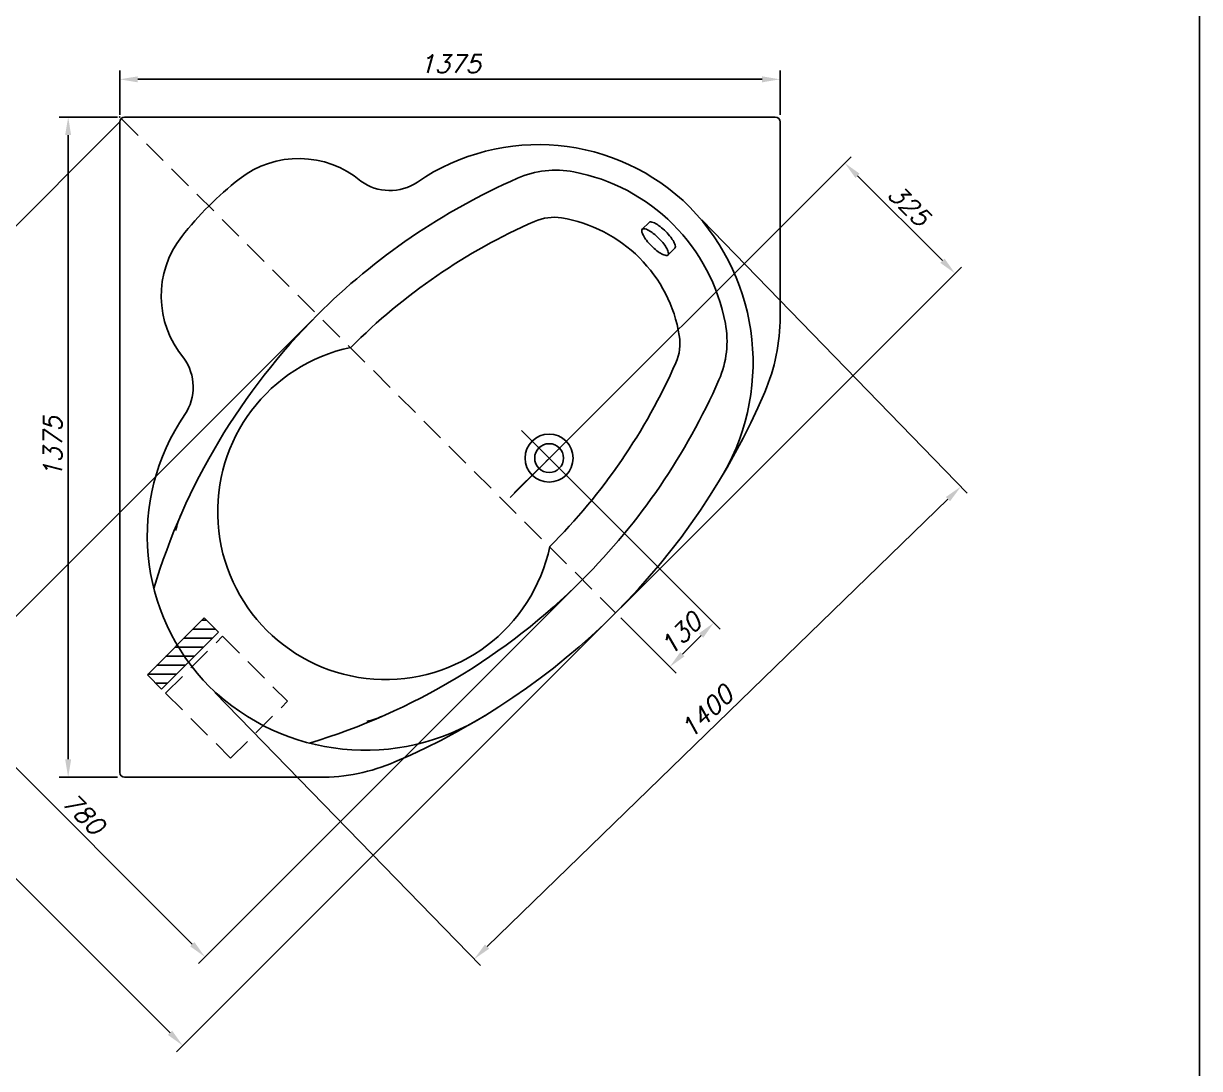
# Model space of a CAD drawing. Extents: x -15546 to -11346, y -11606 to -5666.
# Drawn here: x -13895 to -11446, y -10335 to -8159 of the extents above; entities that cross this region are included whole.
import ezdxf

# ---------------------------------------------------------------- set-up
doc = ezdxf.new("R2010")
doc.units = 0
doc.header["$LTSCALE"] = 99
doc.header["$MEASUREMENT"] = 0
doc.linetypes.add('CENTER2', pattern=[1.125, 0.75, -0.125, 0.125, -0.125])
doc.linetypes.add('DASHED', pattern=[0.75, 0.5, -0.25])
doc.layers.get('DEFPOINTS').update_dxf_attribs({"linetype": 'CONTINUOUS'})
for name, color, linetype in [('CENTRO', 1, 'CENTER2'), ('ESTREITA', 1, 'CONTINUOUS'), ('LARGA', 7, 'CONTINUOUS'), ('RAHMEN07', 5, 'CONTINUOUS'), ('TRACEJADA', 3, 'DASHED')]:
    doc.layers.add(name, color=color, linetype=linetype)
doc.styles.add('FABIO', font='romans.shx', dxfattribs={"oblique": 15})
doc.dimstyles.new('FABIO_AGUIAR', dxfattribs={"dimscale": 15, "dimtxt": 2.5, "dimasz": 2.5, "dimexe": 1.25, "dimexo": 1, "dimgap": 0.9, "dimtad": 1, "dimtxsty": 'FABIO', "dimcen": 2.5, "dimclrt": 3, "dimazin": 3, "dimtfac": 1, "dimtmove": 0, "dimatfit": 3, "dimtolj": 1, "dimtzin": 0})

# ---------------------------------------------------------------- blocks, each defined once
blk = doc.blocks.new('*D0')
at = {"layer": 'DEFPOINTS', "color": 0}
for p in [(-13694.3, -8275.2), (-13694.3, -8364), (-12319.3, -8364)]:
    blk.add_point(p, dxfattribs=at)
at = {"layer": 'ESTREITA', "color": 0}
for p, q in [((-13694.3, -8349), (-13694.3, -8256.5)), ((-12356.8, -8275.2), (-13656.8, -8275.2)), ((-12319.3, -8349), (-12319.3, -8256.5))]:
    blk.add_line(p, q, dxfattribs=at)
for points in [[(-13656.8, -8269), (-13656.8, -8281.5), (-13694.3, -8275.2)], [(-12356.8, -8269), (-12356.8, -8281.5), (-12319.3, -8275.2)]]:
    blk.add_solid(points, dxfattribs=at)
at = {"layer": 'ESTREITA', "color": 3, "insert": (-13006.8, -8243), "char_height": 37.5, "attachment_point": 5, "style": 'FABIO'}
blk.add_mtext('\\A1;1375', dxfattribs=at)
blk = doc.blocks.new('*D1')
at = {"layer": 'DEFPOINTS', "color": 0}
for p in [(-13684.3, -8354), (-13801.8, -9729), (-13684.3, -9729)]:
    blk.add_point(p, dxfattribs=at)
at = {"layer": 'ESTREITA', "color": 0}
for p, q in [((-13699.3, -8354), (-13820.6, -8354)), ((-13801.8, -8391.5), (-13801.8, -9691.5)), ((-13699.3, -9729), (-13820.6, -9729))]:
    blk.add_line(p, q, dxfattribs=at)
for points in [[(-13808.1, -8391.5), (-13795.6, -8391.5), (-13801.8, -8354)], [(-13808.1, -9691.5), (-13795.6, -9691.5), (-13801.8, -9729)]]:
    blk.add_solid(points, dxfattribs=at)
at = {"layer": 'ESTREITA', "color": 3, "insert": (-13834.1, -9041.5), "char_height": 37.5, "attachment_point": 5, "rotation": 90, "style": 'FABIO'}
blk.add_mtext('\\A1;1375', dxfattribs=at)
blk = doc.blocks.new('*D2')
at = {"layer": 'DEFPOINTS', "color": 0}
for p in [(-13684.3, -8354), (-12661.9, -9386.4), (-13563.2, -10287.7)]:
    blk.add_point(p, dxfattribs=at)
at = {"layer": 'ESTREITA', "color": 0}
for p, q in [((-13694.9, -8364.6), (-14603.8, -9273.6)), ((-14564.1, -9286.8), (-13589.7, -10261.2)), ((-12672.5, -9397), (-13576.5, -10300.9))]:
    blk.add_line(p, q, dxfattribs=at)
for points in [[(-14559.6, -9282.4), (-14568.5, -9291.2), (-14590.6, -9260.3)], [(-13585.3, -10256.7), (-13594.1, -10265.6), (-13563.2, -10287.7)]]:
    blk.add_solid(points, dxfattribs=at)
at = {"layer": 'ESTREITA', "color": 3, "insert": (-14033.6, -9771.7), "char_height": 37.5, "attachment_point": 5, "rotation": 315, "style": 'FABIO'}
blk.add_mtext('\\A1;1460', dxfattribs=at)
blk = doc.blocks.new('*D3')
at = {"layer": 'DEFPOINTS', "color": 0}
for p in [(-13282.5, -8765.7), (-12731, -9317.3), (-14068.4, -9551.6)]:
    blk.add_point(p, dxfattribs=at)
at = {"layer": 'ESTREITA', "color": 0}
for p, q in [((-13293.1, -8776.3), (-14081.6, -9564.8)), ((-12741.6, -9327.9), (-13530.1, -10116.4)), ((-13543.4, -10076.6), (-14041.9, -9578.1))]:
    blk.add_line(p, q, dxfattribs=at)
for points in [[(-14037.4, -9573.7), (-14046.3, -9582.5), (-14068.4, -9551.6)], [(-13538.9, -10072.2), (-13547.8, -10081), (-13516.8, -10103.1)]]:
    blk.add_solid(points, dxfattribs=at)
at = {"layer": 'ESTREITA', "color": 3, "insert": (-13769.8, -9804.5), "char_height": 37.5, "attachment_point": 5, "rotation": 315, "style": 'FABIO'}
blk.add_mtext('\\A1;780', dxfattribs=at)
blk = doc.blocks.new('*D4')
at = {"layer": 'DEFPOINTS', "color": 0}
for p in [(-12842.4, -9022), (-12661.9, -9386.4), (-12549.2, -9499)]:
    blk.add_point(p, dxfattribs=at)
at = {"layer": 'ESTREITA', "color": 0}
for p, q in [((-12831.8, -9032.6), (-12444.1, -9420.3)), ((-12651.3, -9397), (-12536, -9512.3)), ((-12483.8, -9433.6), (-12522.7, -9472.5))]:
    blk.add_line(p, q, dxfattribs=at)
for points in [[(-12488.3, -9429.2), (-12479.4, -9438), (-12457.3, -9407.1)], [(-12527.1, -9468.1), (-12518.3, -9476.9), (-12549.2, -9499)]]:
    blk.add_solid(points, dxfattribs=at)
at = {"layer": 'ESTREITA', "color": 3, "insert": (-12526.1, -9430.2), "char_height": 37.5, "attachment_point": 5, "rotation": 45, "style": 'FABIO'}
blk.add_mtext('\\A1;130', dxfattribs=at)
blk = doc.blocks.new('*D11')
at = {"layer": 'DEFPOINTS', "color": 0}
for p in [(-12492.9, -8557), (-13506.5, -9541.2), (-12956.5, -10107.7)]:
    blk.add_point(p, dxfattribs=at)
at = {"layer": 'ESTREITA', "color": 0}
for p, q in [((-12482.4, -8567.8), (-11929.8, -9136.9)), ((-11969.8, -9149.6), (-12929.6, -10081.5)), ((-13496.1, -9552), (-12943.4, -10121.1))]:
    blk.add_line(p, q, dxfattribs=at)
for points in [[(-11974.1, -9145.1), (-11965.4, -9154), (-11942.9, -9123.4)], [(-12933.9, -10077.1), (-12925.2, -10086), (-12956.5, -10107.7)]]:
    blk.add_solid(points, dxfattribs=at)
at = {"layer": 'ESTREITA', "color": 3, "insert": (-12472.1, -9592.4), "char_height": 37.5, "attachment_point": 5, "rotation": 44.1572, "style": 'FABIO'}
blk.add_mtext('\\A1;1400', dxfattribs=at)
blk = doc.blocks.new('*D12')
at = {"layer": 'DEFPOINTS', "color": 0}
for p in [(-12184.6, -8449.6), (-12891.7, -9156.5), (-12661.9, -9386.4)]:
    blk.add_point(p, dxfattribs=at)
at = {"layer": 'ESTREITA', "color": 0}
for p, q in [((-12881.1, -9145.9), (-12171.4, -8436.4)), ((-11981.4, -8652.9), (-12158.1, -8476.1)), ((-12651.3, -9375.8), (-11941.6, -8666.2))]:
    blk.add_line(p, q, dxfattribs=at)
for points in [[(-12153.7, -8471.7), (-12162.5, -8480.6), (-12184.6, -8449.6)], [(-11976.9, -8648.5), (-11985.8, -8657.4), (-11954.9, -8679.5)]]:
    blk.add_solid(points, dxfattribs=at)
at = {"layer": 'ESTREITA', "color": 3, "insert": (-12051.1, -8537.6), "char_height": 37.5, "attachment_point": 5, "rotation": 314.9948, "style": 'FABIO'}
blk.add_mtext('\\A1;325', dxfattribs=at)

msp = doc.modelspace()

# ---------------------------------------------------------------- hatches: boundary and pattern name
at = {"layer": 'ESTREITA'}
h = msp.add_hatch(dxfattribs=at)
h.set_pattern_fill('ANSI31', color=256, scale=150, angle=135, style=0)
h.set_pattern_definition([(180, (-18813.985, -9308.103), (-4e-15, -18.75), [])])
h.paths.add_polyline_path([(-13636.966, -9515.625), (-13607.339, -9545.252), (-13551.173, -9489.086, -0.02398807), (-13574.73, -9453.389)])
h.paths.add_polyline_path([(-13574.73, -9453.389, 0.02398807), (-13551.173, -9489.086), (-13488.807, -9426.721), (-13518.435, -9397.093)])

# ---------------------------------------------------------------- linework, layer by layer
at = {"layer": 'CENTRO'}
for p, q in [((-12741.197, -9006.077), (-12875.139, -9138.911)), ((-12857.505, -9006.919), (-12742.039, -9122.385))]:
    msp.add_line(p, q, dxfattribs=at)
at = {"layer": 'LARGA'}
for p, q in [((-13694.261, -9718.992), (-13694.261, -8363.992)), ((-13684.261, -8353.992), (-12329.261, -8353.992)), ((-12319.261, -8363.992), (-12319.261, -8769.895)), ((-12606.338, -8587.431), (-12592.196, -8573.289)), ((-12538.558, -8626.927), (-12552.7, -8641.069)), ((-13518.435, -9397.093), (-13636.966, -9515.625)), ((-13518.435, -9397.093), (-13488.807, -9426.721)), ((-13607.339, -9545.252), (-13488.807, -9426.721)), ((-13636.966, -9515.625), (-13607.339, -9545.252)), ((-13278.358, -9728.992), (-13684.261, -9728.992))]:
    msp.add_line(p, q, dxfattribs=at)
msp.add_lwpolyline([(-12606.338, -8587.431, 0.24387669), (-12607.462, -8590.977, 0.08266449), (-12604.02, -8600.823, 0.04095092), (-12597.699, -8610.403, 0.03009585), (-12587.349, -8622.08, 0.03009585), (-12575.672, -8632.43, 0.04095092), (-12566.092, -8638.751, 0.08266449), (-12556.246, -8642.193, 0.24387669), (-12552.7, -8641.069, 0.24387669), (-12551.576, -8637.523, 0.08266449), (-12555.019, -8627.677, 0.04095092), (-12561.339, -8618.098, 0.03009585), (-12571.689, -8606.42, 0.03009585), (-12583.367, -8596.07, 0.04095092), (-12592.946, -8589.749, 0.08266449), (-12602.792, -8586.307, 0.24387669)], format="xyb", close=True, dxfattribs=at)
msp.add_lwpolyline([(-12538.558, -8626.927, 0.24387669), (-12537.434, -8623.381, 0.08266449), (-12540.876, -8613.535, 0.04095092), (-12547.197, -8603.955, 0.03009585), (-12557.547, -8592.278, 0.03009585), (-12569.225, -8581.928, 0.04095092), (-12578.804, -8575.607, 0.08266449), (-12588.65, -8572.165, 0.24387669), (-12592.196, -8573.289, 0.24387669)], format="xyb", dxfattribs=at)
for radius in [50, 30]:
    msp.add_circle((-12800.325, -9064.098), radius, dxfattribs=at)
for centre, radius, start, end in [((-13684.261, -8363.992), 10, 90, 180), ((-12329.261, -8363.992), 10, 0, 90), ((-12822.389, -8857.12), 445.998, 45, 124.44665), ((-13321.676, -8641.715), 201.558, 50.090564, 128.00865), ((-12785.963, -8664.537), 200, 79.289398, 113.674657), ((-12822.389, -8857.12), 395.998, 45, 79.289398), ((-13006.761, -9041.492), 710.471, 128.166074, 135), ((-12319.261, -9728.992), 1362.272, 113.674657, 135), ((-13131.927, -8404.167), 102.623, 233.921806, 303.918512), ((-13006.761, -9041.492), 710.471, 135, 141.833926), ((-12840.269, -8865.51), 464.622, 327.72615, 44.172473), ((-12790.406, -8662.6), 100, 80.6631, 113.836423), ((-12822.389, -8857.12), 297.132, 45, 80.6631), ((-12329.286, -9711), 1245.327, 113.749043, 135.206883), ((-12822.389, -8857.12), 395.998, 10.710602, 45), ((-13406.527, -8726.544), 201.547, 142.000805, 219.857597), ((-12822.389, -8857.12), 297.132, 9.3369, 45), ((-12319.261, -9728.992), 1362.272, 135, 163.20934), ((-12629.806, -8820.694), 200, 336.325343, 10.710602), ((-12719.261, -8769.895), 400, 336.898514, 360), ((-12627.869, -8825.137), 100, 336.163577, 9.3369), ((-13140.896, -9175.76), 349.677, 101.906584, 348.039482), ((-13644.175, -8916.303), 102.709, 326.098375, 36.151958), ((-13685.624, -8358.805), 1255.99, 314.915906, 336.205172), ((-13694.261, -8353.992), 1362.272, 315, 336.325343), ((-13694.261, -8353.992), 1460, 293.101486, 336.898514), ((-13191.133, -9225.864), 445.998, 145.55335, 225), ((-13383.716, -9262.29), 200, 156.325343, 166.281124), ((-13694.261, -8353.992), 1362.272, 286.854044, 315), ((-13182.725, -9207.946), 464.662, 225.82921, 302.394662), ((-13227.559, -9418.447), 200, 283.718876, 293.674657), ((-13278.358, -9328.992), 400, 270, 293.101486), ((-13684.261, -9718.992), 10, 180, 270)]:
    msp.add_arc(centre, radius, start, end, dxfattribs=at)
msp.add_point((-13694.261, -8353.992), dxfattribs=at)
at = {"layer": 'RAHMEN07'}
msp.add_line((-11446.031, -10506.418), (-11446.031, -5766.418), dxfattribs=at)
at = {"layer": 'TRACEJADA'}
for p, q in [((-13691.332, -8356.921), (-12661.885, -9386.368)), ((-13598.871, -9553.72), (-13480.34, -9435.188)), ((-13480.34, -9435.188), (-13344.954, -9570.574)), ((-13598.871, -9553.72), (-13463.486, -9689.105)), ((-13463.486, -9689.105), (-13344.954, -9570.574))]:
    msp.add_line(p, q, dxfattribs=at)

# ---------------------------------------------------------------- dimensions: what is measured, and where the dimension line sits
at = {"layer": 'ESTREITA'}
dim = msp.add_linear_dim(base=(-13694.261, -8275.223), p1=(-12319.261, -8363.992), p2=(-13694.261, -8363.992), dimstyle='FABIO_AGUIAR', dxfattribs=at)
dim.commit()
dim.dimension.update_dxf_attribs({"geometry": '*D0', "text_midpoint": (-13006.761, -8242.973)})
dim = msp.add_linear_dim(base=(-13563.192, -10287.675), p1=(-13684.261, -8353.992), p2=(-12661.885, -9386.368), angle=135, text='1460', dimstyle='FABIO_AGUIAR', dxfattribs=at)
dim.commit()
dim.dimension.update_dxf_attribs({"geometry": '*D2', "text_midpoint": (-14056.38, -9794.487), "dimtype": 160})
for base, p1, p2, angle, picture, middle in [((-13801.813, -9728.992), (-13684.261, -8353.992), (-13684.261, -9728.992), 90, '*D1', (-13834.063, -9041.492)), ((-12549.246, -9499.007), (-12842.409, -9021.997), (-12661.885, -9386.368), 45, '*D4', (-12526.088, -9430.241))]:
    dim = msp.add_linear_dim(base=base, p1=p1, p2=p2, angle=angle, dimstyle='FABIO_AGUIAR', dxfattribs=at)
    dim.commit()
    dim.dimension.update_dxf_attribs({"geometry": picture, "text_midpoint": middle})
dim = msp.add_linear_dim(base=(-12184.639, -8449.631), p1=(-12661.885, -9386.368), p2=(-12891.674, -9156.537), angle=134.99481, dimstyle='FABIO_AGUIAR', dxfattribs=at)
dim.commit()
dim.dimension.update_dxf_attribs({"geometry": '*D12', "text_midpoint": (-12073.925, -8560.366), "dimtype": 161})
dim = msp.add_aligned_dim(p1=(-12492.866, -8556.989), p2=(-13506.501, -9541.232), distance=789.54, text='1400', dimstyle='FABIO_AGUIAR', dxfattribs=at)
dim.commit()
dim.dimension.update_dxf_attribs({"geometry": '*D11', "text_midpoint": (-12472.134, -9592.414)})
dim = msp.add_linear_dim(base=(-14068.382, -9551.57), p1=(-12730.989, -9317.264), p2=(-13282.533, -8765.72), angle=135, text='780', dimstyle='FABIO_AGUIAR', dxfattribs=at)
dim.commit()
dim.dimension.update_dxf_attribs({"geometry": '*D3', "text_midpoint": (-13769.806, -9804.537)})

doc.saveas('drawing.dxf')
